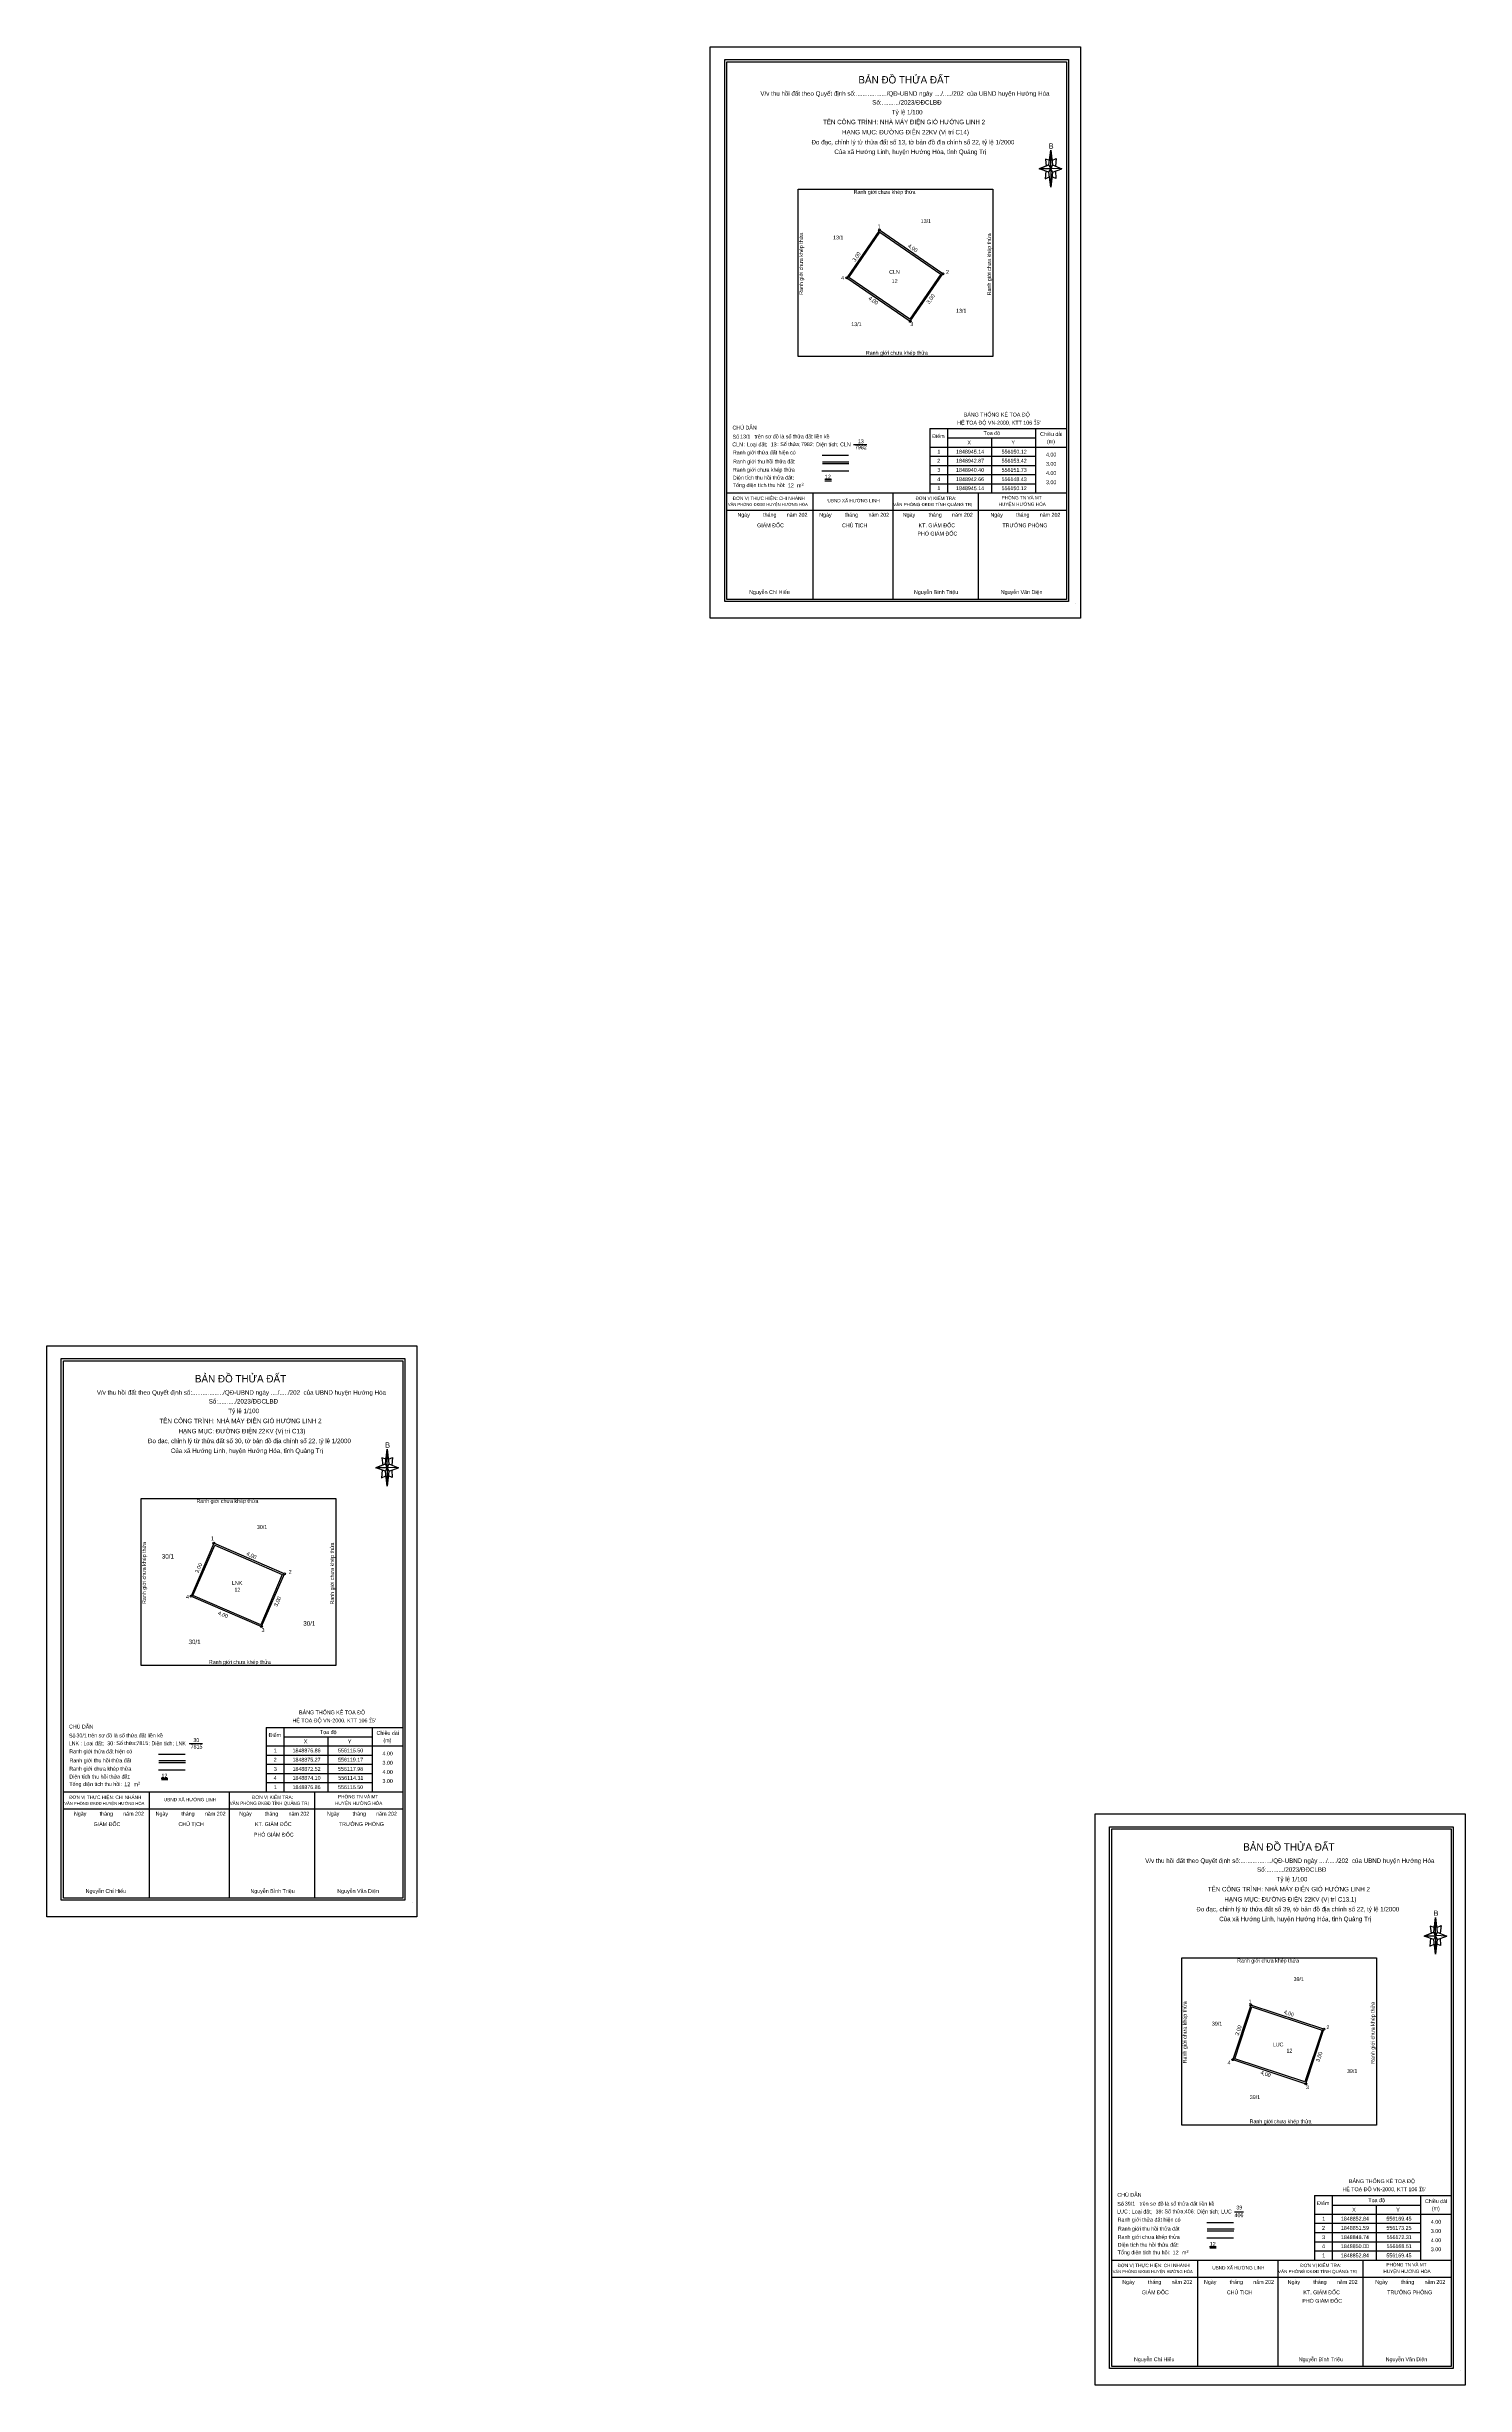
# Model space of a CAD drawing. Extents: x 554477 to 556972, y 1848154 to 1850269.
# Drawn here: x 556106.8 to 556180.6, y 1848833.1 to 1848954.7 of the extents above; entities that cross this region are included whole.
import ezdxf

# ---------------------------------------------------------------- set-up
doc = ezdxf.new("R2010")
doc.units = 0
for name, color, linetype in [('Level 10', 7, 'Continuous'), ('Level 13', 7, 'Continuous'), ('Level 16', 7, 'Continuous'), ('Level 18', 7, 'Continuous'), ('Level 2', 7, 'Continuous'), ('Level 21', 7, 'Continuous'), ('Level 27', 7, 'Continuous'), ('Level 5', 7, 'Continuous'), ('Level 55', 7, 'Continuous'), ('Level 56', 7, 'Continuous'), ('Level 6', 7, 'Continuous'), ('Level 67', 7, 'Continuous'), ('Level 68', 7, 'Continuous'), ('Level 73', 7, 'Continuous')]:
    doc.layers.add(name, color=color, linetype=linetype)

msp = doc.modelspace()

# ---------------------------------------------------------------- linework, layer by layer
at = {"layer": 'Level 10'}
for points in [[(556153.42, 1848942.87), (556150.12, 1848945.14), (556148.43, 1848942.66), (556151.73, 1848940.4), (556153.42, 1848942.87)], [(556119.17, 1848875.27), (556115.5, 1848876.86), (556114.31, 1848874.1), (556117.98, 1848872.52), (556119.17, 1848875.27)], [(556173.25, 1848851.59), (556169.45, 1848852.84), (556168.51, 1848850), (556172.31, 1848848.74), (556173.25, 1848851.59)]]:
    msp.add_lwpolyline(points, dxfattribs=at)
at = {"layer": 'Level 13'}
msp.add_line((556168.59, 1848842.09), (556169.06, 1848842.09), dxfattribs=at)
for points in [[(556148.78, 1848934), (556149.47, 1848934)], [(556114.22, 1848866.45), (556114.9, 1848866.45)]]:
    msp.add_lwpolyline(points, dxfattribs=at)
at = {"layer": 'Level 16'}
for p, q in [((556147.16, 1848933.09), (556148.54, 1848933.09)), ((556112.64, 1848865.55), (556114.02, 1848865.55)), ((556167.18, 1848841.2), (556168.57, 1848841.2))]:
    msp.add_line(p, q, dxfattribs=at)
for points in [[(556153.31, 1848942.85), (556151.7, 1848940.51), (556148.54, 1848942.68), (556150.14, 1848945.03), (556153.31, 1848942.85)], [(556148.53, 1848932.61), (556147.13, 1848932.61)], [(556119.06, 1848875.23), (556117.94, 1848872.62), (556114.41, 1848874.14), (556115.54, 1848876.75), (556119.06, 1848875.23)], [(556114.01, 1848865.06), (556112.61, 1848865.06)], [(556173.15, 1848851.54), (556172.26, 1848848.84), (556168.61, 1848850.05), (556169.5, 1848852.74), (556173.15, 1848851.54)], [(556168.55, 1848840.71), (556167.15, 1848840.71)]]:
    msp.add_lwpolyline(points, dxfattribs=at)
at = {"layer": 'Level 2'}
for points in [[(556141.32, 1848954.68), (556160.58, 1848954.68), (556160.58, 1848924.97), (556141.32, 1848924.97)], [(556106.8, 1848887.13), (556126.06, 1848887.13), (556126.06, 1848857.42), (556106.8, 1848857.42)], [(556161.34, 1848862.78), (556180.6, 1848862.78), (556180.6, 1848833.07), (556161.34, 1848833.07)]]:
    msp.add_lwpolyline(points, close=True, dxfattribs=at)
at = {"layer": 'Level 21'}
for centre in [(556150.12, 1848945.14), (556148.43, 1848942.66), (556153.42, 1848942.87), (556153.42, 1848942.87), (556151.73, 1848940.4), (556115.5, 1848876.86), (556119.17, 1848875.27), (556119.17, 1848875.27), (556114.31, 1848874.1), (556117.98, 1848872.52), (556169.45, 1848852.84), (556173.25, 1848851.59), (556173.25, 1848851.59), (556168.51, 1848850), (556172.31, 1848848.74)]:
    msp.add_circle(centre, 0.05, dxfattribs=at)
at = {"layer": 'Level 27'}
for p, q in [((556159.85, 1848935.33), (556159.85, 1848931.48)), ((556159.85, 1848935.33), (556159.85, 1848931.48)), ((556152.74, 1848934.83), (556159.85, 1848934.83)), ((556152.74, 1848934.83), (556152.74, 1848931.48)), ((556152.74, 1848933.86), (556159.85, 1848933.86)), ((556153.66, 1848934.83), (556153.66, 1848931.48)), ((556153.66, 1848934.34), (556158.24, 1848934.34)), ((556155.95, 1848934.34), (556155.95, 1848931.48)), ((556158.24, 1848934.83), (556158.24, 1848931.48)), ((556152.74, 1848933.39), (556158.24, 1848933.39)), ((556152.74, 1848932.91), (556158.24, 1848932.91)), ((556152.74, 1848932.43), (556158.24, 1848932.43)), ((556152.74, 1848931.95), (556158.24, 1848931.95)), ((556152.74, 1848931.48), (556159.85, 1848931.48)), ((556152.74, 1848931.48), (556159.85, 1848931.48)), ((556118.22, 1848867.28), (556125.33, 1848867.28)), ((556118.22, 1848867.28), (556118.22, 1848863.93)), ((556119.14, 1848867.28), (556119.14, 1848863.93)), ((556119.14, 1848866.79), (556123.73, 1848866.79)), ((556121.43, 1848866.79), (556121.43, 1848863.93)), ((556123.73, 1848867.28), (556123.73, 1848863.93)), ((556125.33, 1848867.78), (556125.33, 1848863.93)), ((556125.33, 1848867.78), (556125.33, 1848863.93)), ((556118.22, 1848866.32), (556125.33, 1848866.32)), ((556118.22, 1848865.84), (556123.73, 1848865.84)), ((556118.22, 1848865.36), (556123.73, 1848865.36)), ((556118.22, 1848864.88), (556123.73, 1848864.88)), ((556118.22, 1848864.41), (556123.73, 1848864.41)), ((556118.22, 1848863.93), (556125.33, 1848863.93)), ((556118.22, 1848863.93), (556125.33, 1848863.93)), ((556172.76, 1848842.93), (556179.87, 1848842.93)), ((556172.76, 1848842.93), (556172.76, 1848839.58)), ((556172.76, 1848842.93), (556172.76, 1848839.58)), ((556173.68, 1848842.93), (556173.68, 1848839.58)), ((556173.68, 1848842.44), (556178.27, 1848842.44)), ((556175.97, 1848842.44), (556175.97, 1848839.58)), ((556178.27, 1848842.93), (556178.27, 1848839.58)), ((556179.87, 1848843.44), (556179.87, 1848839.58)), ((556179.87, 1848843.44), (556179.87, 1848839.58)), ((556172.76, 1848841.97), (556179.87, 1848841.97)), ((556172.76, 1848841.49), (556178.27, 1848841.49)), ((556172.76, 1848841.01), (556178.27, 1848841.01)), ((556172.76, 1848840.53), (556178.27, 1848840.53)), ((556172.76, 1848840.06), (556178.27, 1848840.06)), ((556172.76, 1848839.58), (556179.87, 1848839.58)), ((556172.76, 1848839.58), (556179.87, 1848839.58))]:
    msp.add_line(p, q, dxfattribs=at)
at = {"layer": 'Level 56'}
for points in [[(556145.9, 1848947.27), (556156.03, 1848947.27), (556156.03, 1848938.57), (556145.9, 1848938.57)], [(556111.72, 1848879.18), (556121.84, 1848879.18), (556121.84, 1848870.49), (556111.72, 1848870.49)], [(556165.86, 1848855.29), (556175.98, 1848855.29), (556175.98, 1848846.6), (556165.86, 1848846.6)]]:
    msp.add_lwpolyline(points, close=True, dxfattribs=at)
at = {"layer": 'Level 67'}
for p, q in [((556158.94, 1848948.53), (556158.44, 1848948.33)), ((556158.44, 1848948.33), (556158.94, 1848948.53)), ((556158.94, 1848948.15), (556158.44, 1848948.33)), ((556159.04, 1848948.33), (556158.44, 1848948.33)), ((556158.98, 1848948.77), (556158.76, 1848948.84)), ((556158.76, 1848948.84), (556158.8, 1848948.47)), ((556158.94, 1848948.53), (556159.04, 1848949.3)), ((556159.04, 1848948.33), (556158.94, 1848948.53)), ((556158.94, 1848948.53), (556159.12, 1848948.15)), ((556159.62, 1848948.33), (556159.04, 1848948.35)), ((556159.04, 1848948.35), (556159.04, 1848948.33)), ((556159.04, 1848948.33), (556159.12, 1848948.15)), ((556159.1, 1848948.77), (556159.32, 1848948.86)), ((556159.12, 1848948.53), (556159.62, 1848948.33)), ((556159.12, 1848948.15), (556159.62, 1848948.33)), ((556159.12, 1848948.15), (556159.62, 1848948.33)), ((556159.32, 1848948.86), (556159.28, 1848948.47)), ((556158.78, 1848948.21), (556158.74, 1848947.81)), ((556158.74, 1848947.81), (556158.96, 1848947.91)), ((556159.12, 1848948.15), (556159.04, 1848947.37)), ((556159.3, 1848947.83), (556159.1, 1848947.91)), ((556159.28, 1848948.21), (556159.3, 1848947.83)), ((556147.14, 1848933.44), (556148.52, 1848933.44)), ((556147.16, 1848933), (556148.54, 1848933)), ((556142.19, 1848931.48), (556159.85, 1848931.48)), ((556146.67, 1848925.95), (556146.67, 1848931.48)), ((556147.28, 1848932.19), (556147.63, 1848932.19)), ((556147.29, 1848932.11), (556147.63, 1848932.11)), ((556150.84, 1848925.95), (556150.84, 1848931.48)), ((556155.27, 1848925.95), (556155.27, 1848931.48)), ((556142.19, 1848930.58), (556159.85, 1848930.58)), ((556160.34, 1848925.73), (556160.34, 1848925.73)), ((556160.34, 1848925.73), (556160.34, 1848925.73)), ((556160.34, 1848925.73), (556160.34, 1848925.73)), ((556124.42, 1848880.98), (556124.52, 1848881.75)), ((556124.42, 1848880.98), (556123.92, 1848880.78)), ((556123.92, 1848880.78), (556124.42, 1848880.98)), ((556124.42, 1848880.6), (556123.92, 1848880.78)), ((556124.52, 1848880.78), (556123.92, 1848880.78)), ((556124.26, 1848880.66), (556124.22, 1848880.26)), ((556124.22, 1848880.26), (556124.44, 1848880.36)), ((556124.46, 1848881.22), (556124.24, 1848881.3)), ((556124.24, 1848881.3), (556124.28, 1848880.92)), ((556124.52, 1848880.78), (556124.42, 1848880.98)), ((556124.42, 1848880.98), (556124.6, 1848880.6)), ((556125.1, 1848880.78), (556124.52, 1848880.8)), ((556124.52, 1848880.8), (556124.52, 1848880.78)), ((556124.52, 1848880.78), (556124.6, 1848880.6)), ((556124.6, 1848880.6), (556124.52, 1848879.83)), ((556124.58, 1848881.22), (556124.8, 1848881.32)), ((556124.78, 1848880.28), (556124.58, 1848880.36)), ((556124.6, 1848880.98), (556125.1, 1848880.78)), ((556124.6, 1848880.6), (556125.1, 1848880.78)), ((556124.6, 1848880.6), (556125.1, 1848880.78)), ((556124.8, 1848881.32), (556124.76, 1848880.92)), ((556124.76, 1848880.66), (556124.78, 1848880.28)), ((556112.62, 1848865.89), (556114, 1848865.89)), ((556112.64, 1848865.45), (556114.02, 1848865.45)), ((556112.76, 1848864.64), (556113.11, 1848864.64)), ((556112.77, 1848864.57), (556113.11, 1848864.57)), ((556107.67, 1848863.93), (556125.33, 1848863.93)), ((556112.15, 1848858.4), (556112.15, 1848863.93)), ((556116.32, 1848858.4), (556116.32, 1848863.93)), ((556120.75, 1848858.4), (556120.75, 1848863.93)), ((556107.67, 1848863.04), (556125.33, 1848863.04)), ((556125.82, 1848858.19), (556125.82, 1848858.19)), ((556125.82, 1848858.19), (556125.82, 1848858.19)), ((556125.82, 1848858.19), (556125.82, 1848858.19)), ((556178.96, 1848856.63), (556179.06, 1848857.4)), ((556178.96, 1848856.63), (556178.46, 1848856.43)), ((556178.46, 1848856.43), (556178.96, 1848856.63)), ((556178.96, 1848856.25), (556178.46, 1848856.43)), ((556179.06, 1848856.43), (556178.46, 1848856.43)), ((556178.8, 1848856.31), (556178.76, 1848855.91)), ((556178.76, 1848855.91), (556178.98, 1848856.01)), ((556179, 1848856.87), (556178.78, 1848856.95)), ((556178.78, 1848856.95), (556178.82, 1848856.57)), ((556179.06, 1848856.43), (556178.96, 1848856.63)), ((556178.96, 1848856.63), (556179.14, 1848856.25)), ((556179.64, 1848856.43), (556179.06, 1848856.45)), ((556179.06, 1848856.45), (556179.06, 1848856.43)), ((556179.06, 1848856.43), (556179.14, 1848856.25)), ((556179.14, 1848856.25), (556179.06, 1848855.48)), ((556179.12, 1848856.87), (556179.34, 1848856.97)), ((556179.32, 1848855.93), (556179.12, 1848856.01)), ((556179.14, 1848856.63), (556179.64, 1848856.43)), ((556179.14, 1848856.25), (556179.64, 1848856.43)), ((556179.14, 1848856.25), (556179.64, 1848856.43)), ((556179.34, 1848856.97), (556179.3, 1848856.57)), ((556179.3, 1848856.31), (556179.32, 1848855.93)), ((556167.16, 1848841.54), (556168.54, 1848841.54)), ((556167.18, 1848841.1), (556168.56, 1848841.1)), ((556167.3, 1848840.29), (556167.65, 1848840.29)), ((556167.31, 1848840.22), (556167.65, 1848840.22)), ((556162.21, 1848839.58), (556179.87, 1848839.58)), ((556166.69, 1848834.05), (556166.69, 1848839.58)), ((556170.86, 1848834.05), (556170.86, 1848839.58)), ((556175.29, 1848834.05), (556175.29, 1848839.58)), ((556162.21, 1848838.69), (556179.87, 1848838.69)), ((556180.36, 1848833.84), (556180.36, 1848833.84)), ((556180.36, 1848833.84), (556180.36, 1848833.84)), ((556180.36, 1848833.84), (556180.36, 1848833.84))]:
    msp.add_line(p, q, dxfattribs=at)
for points in [[(556142.08, 1848954.01), (556159.96, 1848954.01), (556159.96, 1848925.83), (556142.08, 1848925.83)], [(556142.19, 1848953.9), (556159.85, 1848953.9), (556159.85, 1848925.94), (556142.19, 1848925.94)], [(556159.04, 1848948.33), (556159.04, 1848947.37), (556158.94, 1848948.15)], [(556159.04, 1848949.3), (556159.12, 1848948.53), (556159.04, 1848948.33)], [(556107.56, 1848886.46), (556125.44, 1848886.46), (556125.44, 1848858.29), (556107.56, 1848858.29)], [(556107.67, 1848886.35), (556125.33, 1848886.35), (556125.33, 1848858.4), (556107.67, 1848858.4)], [(556124.52, 1848881.75), (556124.6, 1848880.98), (556124.52, 1848880.78)], [(556124.52, 1848880.78), (556124.52, 1848879.83), (556124.42, 1848880.6)], [(556162.1, 1848862.11), (556179.98, 1848862.11), (556179.98, 1848833.94), (556162.1, 1848833.94)], [(556162.21, 1848862), (556179.87, 1848862), (556179.87, 1848834.05), (556162.21, 1848834.05)], [(556179.06, 1848857.4), (556179.14, 1848856.63), (556179.06, 1848856.43)], [(556179.06, 1848856.43), (556179.06, 1848855.48), (556178.96, 1848856.25)]]:
    msp.add_lwpolyline(points, close=True, dxfattribs=at)

# ---------------------------------------------------------------- texts
at = {"layer": 'Level 13'}
for s, height, p in [('CLN', 0.2, (556148.08, 1848933.9)), ('7982', 0.2, (556148.85, 1848933.75)), ('13', 0.2, (556149, 1848934.06)), ('30/1', 0.234, (556112.79, 1848876.06)), ('30/1', 0.234, (556114.18, 1848871.61)), ('30/1', 0.234, (556120.15, 1848872.57)), ('LNK', 0.2, (556113.5, 1848866.35)), ('7815', 0.2, (556114.29, 1848866.18)), ('30', 0.2, (556114.43, 1848866.52)), ('LUC', 0.2, (556167.9, 1848842)), ('406', 0.2, (556168.6, 1848841.81)), ('39', 0.2, (556168.69, 1848842.21))]:
    msp.add_text(s, height=height, dxfattribs=at).set_placement(p)
at = {"layer": 'Level 18'}
for s, p in [('CLN', (556150.63, 1848942.87)), ('LNK', (556116.44, 1848874.69)), ('LUC', (556170.59, 1848850.69))]:
    msp.add_text(s, height=0.2, dxfattribs=at).set_placement(p)
at = {"layer": 'Level 21'}
for s, p in [('1', (556150.03, 1848945.24)), ('1', (556150.03, 1848945.24)), ('4', (556148.13, 1848942.56)), ('2', (556153.59, 1848942.87)), ('3', (556151.73, 1848940.16)), ('1', (556115.34, 1848877.01)), ('1', (556115.34, 1848877.01)), ('2', (556119.39, 1848875.27)), ('4', (556114.05, 1848873.97)), ('3', (556117.98, 1848872.24)), ('1', (556169.33, 1848852.92)), ('1', (556169.33, 1848852.92)), ('2', (556173.38, 1848851.59)), ('4', (556168.24, 1848849.75)), ('3', (556172.31, 1848848.47))]:
    msp.add_text(s, height=0.2, dxfattribs=at).set_placement(p)
at = {"layer": 'Level 27'}
for s, p in [('Điểm', (556152.87, 1848934.33)), ('1', (556153.14, 1848933.52)), ('1848945.14', (556154.11, 1848933.52)), ('X', (556154.7, 1848934)), ('Tọa độ', (556155.54, 1848934.49)), ('556150.12', (556156.48, 1848933.52)), ('Y', (556156.99, 1848934)), ('Chiều dài', (556158.48, 1848934.44)), ('(m)', (556158.84, 1848934.05)), ('2', (556153.13, 1848933.05)), ('3', (556153.14, 1848932.57)), ('1848942.87', (556154.11, 1848933.05)), ('1848940.40', (556154.11, 1848932.57)), ('556153.42', (556156.48, 1848933.05)), ('556151.73', (556156.48, 1848932.57)), ('4.00', (556158.79, 1848933.37)), ('3.00', (556158.79, 1848932.89)), ('4.00', (556158.79, 1848932.41)), ('4', (556153.13, 1848932.09)), ('1', (556153.14, 1848931.62)), ('1848942.66', (556154.11, 1848932.09)), ('1848945.14', (556154.11, 1848931.62)), ('556148.43', (556156.48, 1848932.09)), ('556150.12', (556156.48, 1848931.62)), ('3.00', (556158.79, 1848931.93)), ('Điểm', (556118.35, 1848866.78)), ('Tọa độ', (556121.02, 1848866.94)), ('Chiều dài', (556123.96, 1848866.89)), ('2', (556118.61, 1848865.5)), ('1', (556118.62, 1848865.98)), ('1848876.86', (556119.59, 1848865.98)), ('1848875.27', (556119.59, 1848865.5)), ('X', (556120.18, 1848866.45)), ('556115.50', (556121.96, 1848865.98)), ('556119.17', (556121.96, 1848865.5)), ('Y', (556122.47, 1848866.45)), ('4.00', (556124.27, 1848865.82)), ('3.00', (556124.27, 1848865.34)), ('(m)', (556124.32, 1848866.51)), ('4', (556118.61, 1848864.55)), ('3', (556118.62, 1848865.02)), ('1848872.52', (556119.59, 1848865.02)), ('1848874.10', (556119.59, 1848864.55)), ('556117.98', (556121.96, 1848865.02)), ('556114.31', (556121.97, 1848864.55)), ('4.00', (556124.27, 1848864.86)), ('3.00', (556124.27, 1848864.39)), ('1', (556118.62, 1848864.07)), ('1848876.86', (556119.59, 1848864.07)), ('556115.50', (556121.96, 1848864.07)), ('Điểm', (556172.89, 1848842.44)), ('Tọa độ', (556175.56, 1848842.59)), ('Chiều dài', (556178.5, 1848842.54)), ('2', (556173.15, 1848841.15)), ('1', (556173.16, 1848841.63)), ('1848852.84', (556174.13, 1848841.63)), ('1848851.59', (556174.13, 1848841.15)), ('X', (556174.72, 1848842.1)), ('556169.45', (556176.5, 1848841.63)), ('556173.25', (556176.5, 1848841.15)), ('Y', (556177.01, 1848842.1)), ('4.00', (556178.81, 1848841.47)), ('(m)', (556178.86, 1848842.16)), ('4', (556173.15, 1848840.2)), ('3', (556173.16, 1848840.67)), ('1848848.74', (556174.13, 1848840.67)), ('1848850.00', (556174.13, 1848840.2)), ('556172.31', (556176.51, 1848840.67)), ('556168.51', (556176.51, 1848840.2)), ('4.00', (556178.81, 1848840.51)), ('3.00', (556178.81, 1848840.99)), ('3.00', (556178.81, 1848840.04)), ('1', (556173.16, 1848839.72)), ('1848852.84', (556174.13, 1848839.72)), ('556169.45', (556176.5, 1848839.72))]:
    msp.add_text(s, height=0.2, dxfattribs=at).set_placement(p)
at = {"layer": 'Level 5'}
for s, rotation, p in [('3,00', 55.5583, (556148.86, 1848943.48)), ('3,00', 55.5583, (556148.86, 1848943.48)), ('4,00', 325.5591, (556151.58, 1848944.28)), ('4,00', 325.5591, (556151.58, 1848944.28)), ('4,00', 325.5599, (556149.53, 1848941.55)), ('4,00', 325.5599, (556149.53, 1848941.55)), ('3,00', 55.5598, (556152.72, 1848941.29)), ('3,00', 55.5598, (556152.72, 1848941.29)), ('3,00', 66.6575, (556114.69, 1848875.28)), ('3,00', 66.6575, (556114.69, 1848875.28)), ('4,00', 336.6575, (556117.17, 1848876.24)), ('4,00', 336.6575, (556117.17, 1848876.24)), ('3,00', 66.6567, (556118.79, 1848873.54)), ('3,00', 66.6567, (556118.79, 1848873.54)), ('4,00', 336.6588, (556115.69, 1848873.16)), ('4,00', 336.6588, (556115.69, 1848873.16)), ('4,00', 341.7403, (556171.14, 1848852.4)), ('4,00', 341.7403, (556171.14, 1848852.4)), ('3,00', 71.742, (556168.81, 1848851.24)), ('3,00', 71.742, (556168.81, 1848851.24)), ('3,00', 71.7414, (556173.01, 1848849.86)), ('3,00', 71.7414, (556173.01, 1848849.86)), ('4,00', 341.7417, (556169.93, 1848849.25)), ('4,00', 341.7417, (556169.93, 1848849.25))]:
    msp.add_text(s, height=0.2, rotation=rotation, dxfattribs=at).set_placement(p)
for p in [(556150.76, 1848942.39), (556116.57, 1848874.34), (556171.3, 1848850.37)]:
    msp.add_text('12', height=0.2, dxfattribs=at).set_placement(p)
at = {"layer": 'Level 55'}
for p in [(556146.15, 1848941.78), (556111.97, 1848873.7), (556166.11, 1848849.81)]:
    msp.add_text('Ranh giới chưa khép thửa', height=0.2, rotation=90, dxfattribs=at).set_placement(p)
at = {"layer": 'Level 56'}
for p in [(556148.78, 1848947.03), (556149.42, 1848938.66), (556114.59, 1848878.95), (556115.24, 1848870.58), (556168.73, 1848855.05), (556169.38, 1848846.69)]:
    msp.add_text('Ranh giới chưa khép thửa', height=0.2, dxfattribs=at).set_placement(p)
for p in [(556155.93, 1848941.75), (556121.75, 1848873.67), (556175.89, 1848849.78)]:
    msp.add_text('Ranh giới chưa khép thửa', height=0.2, rotation=90, dxfattribs=at).set_placement(p)
at = {"layer": 'Level 6'}
for p in [(556150.76, 1848942.39), (556116.57, 1848874.34), (556171.3, 1848850.37)]:
    msp.add_text('12', height=0.2, dxfattribs=at).set_placement(p)
at = {"layer": 'Level 67'}
for s, height, p in [('BẢN ĐỒ THỬA ĐẤT', 0.384, (556149.03, 1848952.77)), ('V/v thu hồi đất theo Quyết định số:................../QĐ-UBND ngày ..../...../202  của UBND huyện Hướng Hóa', 0.23392, (556143.93, 1848952.13)), ('Số:........../2023/ĐĐCLBĐ', 0.2339, (556149.75, 1848951.67)), ('TÊN CÔNG TRÌNH: NHÀ MÁY ĐIỆN GIÓ HƯỚNG LINH 2', 0.2339, (556147.19, 1848950.65)), ('Tỷ lệ 1/100', 0.2339, (556150.77, 1848951.16)), ('Đo đạc, chỉnh lý từ thửa đất số 13, tờ bản đồ địa chính số 22, tỷ lệ 1/2000', 0.2339, (556146.59, 1848949.6)), ('HẠNG MỤC: ĐƯỜNG ĐIỆN 22KV (Vị trí C14)', 0.2339, (556148.18, 1848950.12)), ('B', 0.274, (556158.93, 1848949.38)), ('Của xã Hướng Linh, huyện Hướng Hóa, tỉnh Quảng Trị', 0.2339, (556147.78, 1848949.1)), ('CHÚ DẪN', 0.2, (556142.48, 1848934.77)), ("HỆ TOẠ ĐỘ VN-2000, KTT 106 15'", 0.2, (556154.17, 1848935.03)), ('BẢNG THỐNG KÊ TOẠ ĐỘ', 0.2, (556154.51, 1848935.45)), ('o', 0.139, (556158.18, 1848935.19)), ('Ranh giới thửa đất hiện có', 0.2, (556142.5, 1848933.48)), ('Ranh giới chưa khép thửa', 0.2, (556142.5, 1848932.58)), ('Ranh giới thu hồi thửa đất', 0.2, (556142.51, 1848933.01)), ('ĐƠN VỊ THỰC HIỆN: CHI NHÁNH', 0.1754, (556142.49, 1848931.11)), ('Tổng diện tích thu hồi:', 0.2, (556142.5, 1848931.78)), ('Diện tích thu hồi thửa đất:', 0.2, (556142.5, 1848932.17)), ('UBND XÃ HƯỚNG LINH', 0.1754, (556147.42, 1848930.99)), ('ĐƠN VỊ KIỂM TRA:', 0.1754, (556152, 1848931.11)), ('PHÒNG TN VÀ MT', 0.1754, (556156.48, 1848931.14)), ('VĂN PHÒNG ĐKĐĐ HUYỆN HƯỚNG HÓA', 0.1541, (556142.24, 1848930.8)), ('Ngày         tháng       năm 202', 0.2, (556142.74, 1848930.24)), ('Ngày         tháng       năm 202', 0.2, (556146.99, 1848930.24)), ('VĂN PHÒNG ĐKĐĐ TỈNH QUẢNG TRỊ', 0.1696, (556150.84, 1848930.79)), ('Ngày         tháng       năm 202', 0.2, (556151.34, 1848930.24)), ('Ngày         tháng       năm 202', 0.2, (556155.9, 1848930.24)), ('HUYỆN HƯỚNG HÓA', 0.1754, (556156.32, 1848930.8)), ('GIÁM ĐỐC', 0.2, (556143.76, 1848929.69)), (' CHỦ TỊCH', 0.2, (556148.1, 1848929.69)), ('PHÓ GIÁM ĐỐC', 0.2, (556152.1, 1848929.26)), ('KT. GIÁM ĐỐC', 0.2, (556152.16, 1848929.69)), ('TRƯỞNG PHÒNG', 0.2, (556156.52, 1848929.69)), ('Nguyễn Chí Hiếu', 0.2, (556143.35, 1848926.22)), ('Nguyễn Bình Triệu', 0.2, (556151.92, 1848926.22)), ('Nguyễn Văn Diện', 0.2, (556156.44, 1848926.22)), ('BẢN ĐỒ THỬA ĐẤT', 0.384, (556114.51, 1848885.22)), ('V/v thu hồi đất theo Quyết định số:................../QĐ-UBND ngày ..../...../202  của UBND huyện Hướng Hóa', 0.23392, (556109.41, 1848884.58)), ('Số:........../2023/ĐĐCLBĐ', 0.2339, (556115.23, 1848884.12)), ('Tỷ lệ 1/100', 0.2339, (556116.25, 1848883.62)), ('TÊN CÔNG TRÌNH: NHÀ MÁY ĐIỆN GIÓ HƯỚNG LINH 2', 0.2339, (556112.67, 1848883.1)), ('HẠNG MỤC: ĐƯỜNG ĐIỆN 22KV (Vị trí C13)', 0.2339, (556113.66, 1848882.57)), ('Đo đạc, chỉnh lý từ thửa đất số 30, tờ bản đồ địa chính số 22, tỷ lệ 1/2000', 0.2339, (556112.07, 1848882.06)), ('Của xã Hướng Linh, huyện Hướng Hóa, tỉnh Quảng Trị', 0.2339, (556113.26, 1848881.55)), ('B', 0.274, (556124.41, 1848881.83)), ('BẢNG THỐNG KÊ TOẠ ĐỘ', 0.2, (556119.93, 1848867.96)), ('CHÚ DẪN', 0.2, (556107.96, 1848867.22)), ("HỆ TOẠ ĐỘ VN-2000, KTT 106 15'", 0.2, (556119.59, 1848867.54)), ('o', 0.139, (556123.6, 1848867.69)), ('Ranh giới thửa đất hiện có', 0.2, (556107.98, 1848865.93)), ('Ranh giới thu hồi thửa đất', 0.2, (556107.99, 1848865.46)), ('Tổng diện tích thu hồi:', 0.2, (556107.98, 1848864.23)), ('Ranh giới chưa khép thửa', 0.2, (556107.98, 1848865.03)), ('Diện tích thu hồi thửa đất:', 0.2, (556107.98, 1848864.62)), ('VĂN PHÒNG ĐKĐĐ HUYỆN HƯỚNG HÓA', 0.1541, (556107.72, 1848863.25)), ('ĐƠN VỊ THỰC HIỆN: CHI NHÁNH', 0.1754, (556107.97, 1848863.56)), ('UBND XÃ HƯỚNG LINH', 0.1754, (556112.9, 1848863.44)), ('VĂN PHÒNG ĐKĐĐ TỈNH QUẢNG TRỊ', 0.1696, (556116.32, 1848863.25)), ('ĐƠN VỊ KIỂM TRA:', 0.1754, (556117.48, 1848863.56)), ('HUYỆN HƯỚNG HÓA', 0.1754, (556121.8, 1848863.25)), ('PHÒNG TN VÀ MT', 0.1754, (556121.96, 1848863.59)), ('Ngày         tháng       năm 202', 0.2, (556108.22, 1848862.69)), ('GIÁM ĐỐC', 0.2, (556109.24, 1848862.15)), ('Ngày         tháng       năm 202', 0.2, (556112.47, 1848862.69)), (' CHỦ TỊCH', 0.2, (556113.58, 1848862.15)), ('Ngày         tháng       năm 202', 0.2, (556116.82, 1848862.69)), ('KT. GIÁM ĐỐC', 0.2, (556117.64, 1848862.15)), ('Ngày         tháng       năm 202', 0.2, (556121.38, 1848862.69)), ('TRƯỞNG PHÒNG', 0.2, (556122, 1848862.15)), ('PHÓ GIÁM ĐỐC', 0.2, (556117.58, 1848861.6)), ('BẢN ĐỒ THỬA ĐẤT', 0.384, (556169.05, 1848860.87)), ('V/v thu hồi đất theo Quyết định số:................../QĐ-UBND ngày ..../...../202  của UBND huyện Hướng Hóa', 0.23392, (556163.95, 1848860.23)), ('Số:........../2023/ĐĐCLBĐ', 0.2339, (556169.77, 1848859.77)), ('Tỷ lệ 1/100', 0.2339, (556170.79, 1848859.27)), ('Nguyễn Chí Hiếu', 0.2, (556108.83, 1848858.67)), ('Nguyễn Bình Triệu', 0.2, (556117.4, 1848858.67)), ('Nguyễn Văn Diện', 0.2, (556121.92, 1848858.67)), ('TÊN CÔNG TRÌNH: NHÀ MÁY ĐIỆN GIÓ HƯỚNG LINH 2', 0.2339, (556167.21, 1848858.75)), ('HẠNG MỤC: ĐƯỜNG ĐIỆN 22KV (Vị trí C13.1)', 0.2339, (556168.07, 1848858.22)), ('Đo đạc, chỉnh lý từ thửa đất số 39, tờ bản đồ địa chính số 22, tỷ lệ 1/2000', 0.2339, (556166.61, 1848857.71)), ('Của xã Hướng Linh, huyện Hướng Hóa, tỉnh Quảng Trị', 0.2339, (556167.8, 1848857.2)), ('B', 0.274, (556178.95, 1848857.48)), ('BẢNG THỐNG KÊ TOẠ ĐỘ', 0.2, (556174.55, 1848843.58)), ('CHÚ DẪN', 0.2, (556162.5, 1848842.87)), ("HỆ TOẠ ĐỘ VN-2000, KTT 106 15'", 0.2, (556174.21, 1848843.16)), ('o', 0.139, (556178.22, 1848843.31)), ('Ranh giới thửa đất hiện có', 0.2, (556162.52, 1848841.58)), ('Ranh giới thu hồi thửa đất', 0.2, (556162.53, 1848841.11)), ('Tổng diện tích thu hồi:', 0.2, (556162.52, 1848839.88)), ('Ranh giới chưa khép thửa', 0.2, (556162.52, 1848840.68)), ('Diện tích thu hồi thửa đất:', 0.2, (556162.52, 1848840.27)), ('VĂN PHÒNG ĐKĐĐ HUYỆN HƯỚNG HÓA', 0.1541, (556162.26, 1848838.9)), ('ĐƠN VỊ THỰC HIỆN: CHI NHÁNH', 0.1754, (556162.51, 1848839.21)), ('UBND XÃ HƯỚNG LINH', 0.1754, (556167.44, 1848839.09)), ('VĂN PHÒNG ĐKĐĐ TỈNH QUẢNG TRỊ', 0.1696, (556170.86, 1848838.9)), ('ĐƠN VỊ KIỂM TRA:', 0.1754, (556172.02, 1848839.21)), ('HUYỆN HƯỚNG HÓA', 0.1754, (556176.34, 1848838.9)), ('PHÒNG TN VÀ MT', 0.1754, (556176.5, 1848839.25)), ('Ngày         tháng       năm 202', 0.2, (556162.76, 1848838.34)), ('GIÁM ĐỐC', 0.2, (556163.78, 1848837.8)), ('Ngày         tháng       năm 202', 0.2, (556167.01, 1848838.34)), (' CHỦ TỊCH', 0.2, (556168.12, 1848837.8)), ('Ngày         tháng       năm 202', 0.2, (556171.36, 1848838.34)), ('PHÓ GIÁM ĐỐC', 0.2, (556172.12, 1848837.36)), ('KT. GIÁM ĐỐC', 0.2, (556172.18, 1848837.8)), ('Ngày         tháng       năm 202', 0.2, (556175.92, 1848838.34)), ('TRƯỞNG PHÒNG', 0.2, (556176.54, 1848837.8)), ('Nguyễn Chí Hiếu', 0.2, (556163.37, 1848834.32)), ('Nguyễn Bình Triệu', 0.2, (556171.94, 1848834.32)), ('Nguyễn Văn Diện', 0.2, (556176.46, 1848834.32))]:
    msp.add_text(s, height=height, dxfattribs=at).set_placement(p)
at = {"layer": 'Level 68'}
for s, height, p in [('Số ', 0.2, (556142.48, 1848934.3)), ('CLN', 0.2, (556142.47, 1848933.9)), ('13/1', 0.2, (556142.87, 1848934.31)), (': Loại đất;', 0.2, (556143.08, 1848933.9)), ('trên sơ đồ là số thửa đất liền kề', 0.2, (556143.63, 1848934.31)), ('13', 0.2, (556144.47, 1848933.9)), (': Số thửa; ', 0.2, (556144.81, 1848933.91)), ('7982', 0.2, (556146.04, 1848933.91)), (' : Diện tích;', 0.2, (556146.6, 1848933.9)), ('12', 0.2, (556145.36, 1848931.77)), ('m', 0.2, (556145.84, 1848931.77)), ('2', 0.15, (556146.07, 1848931.85)), ('12', 0.2, (556147.29, 1848932.22)), ('Số ', 0.2, (556107.96, 1848866.75)), ('30/1', 0.2, (556108.35, 1848866.76)), ('trên sơ đồ là số thửa đất liền kề', 0.2, (556108.95, 1848866.76)), ('LNK', 0.2, (556107.95, 1848866.35)), (': Loại đất;', 0.2, (556108.56, 1848866.35)), ('30', 0.2, (556109.95, 1848866.35)), (': Số thửa; ', 0.2, (556110.27, 1848866.36)), ('7815', 0.2, (556111.47, 1848866.36)), (' : Diện tích;', 0.2, (556112.02, 1848866.35)), ('12', 0.2, (556110.84, 1848864.22)), ('m', 0.2, (556111.32, 1848864.22)), ('2', 0.15, (556111.55, 1848864.3)), ('12', 0.2, (556112.77, 1848864.67)), ('Số ', 0.2, (556162.5, 1848842.4)), ('39/1', 0.2, (556162.89, 1848842.41)), ('trên sơ đồ là số thửa đất liền kề', 0.2, (556163.65, 1848842.41)), ('LUC', 0.2, (556162.49, 1848842)), (': Loại đất;', 0.2, (556163.1, 1848842)), ('39', 0.2, (556164.49, 1848842)), (': Số thửa; ', 0.2, (556164.8, 1848842.01)), ('406', 0.2, (556166.01, 1848842.01)), (' : Diện tích;', 0.2, (556166.42, 1848842)), ('12', 0.2, (556165.38, 1848839.87)), ('m', 0.2, (556165.86, 1848839.87)), ('2', 0.15, (556166.09, 1848839.95)), ('12', 0.2, (556167.31, 1848840.32))]:
    msp.add_text(s, height=height, dxfattribs=at).set_placement(p)
at = {"layer": 'Level 73'}
for s, p in [('13/1', (556147.71, 1848944.66)), ('13/1', (556152.27, 1848945.51)), ('13/1', (556154.11, 1848940.85)), ('13/1', (556148.66, 1848940.15)), ('30/1', (556117.74, 1848877.6)), ('39/1', (556171.67, 1848854.09)), ('39/1', (556167.42, 1848851.77)), ('39/1', (556174.45, 1848849.31)), ('39/1', (556169.39, 1848847.95))]:
    msp.add_text(s, height=0.2, dxfattribs=at).set_placement(p)

doc.saveas('drawing.dxf')
